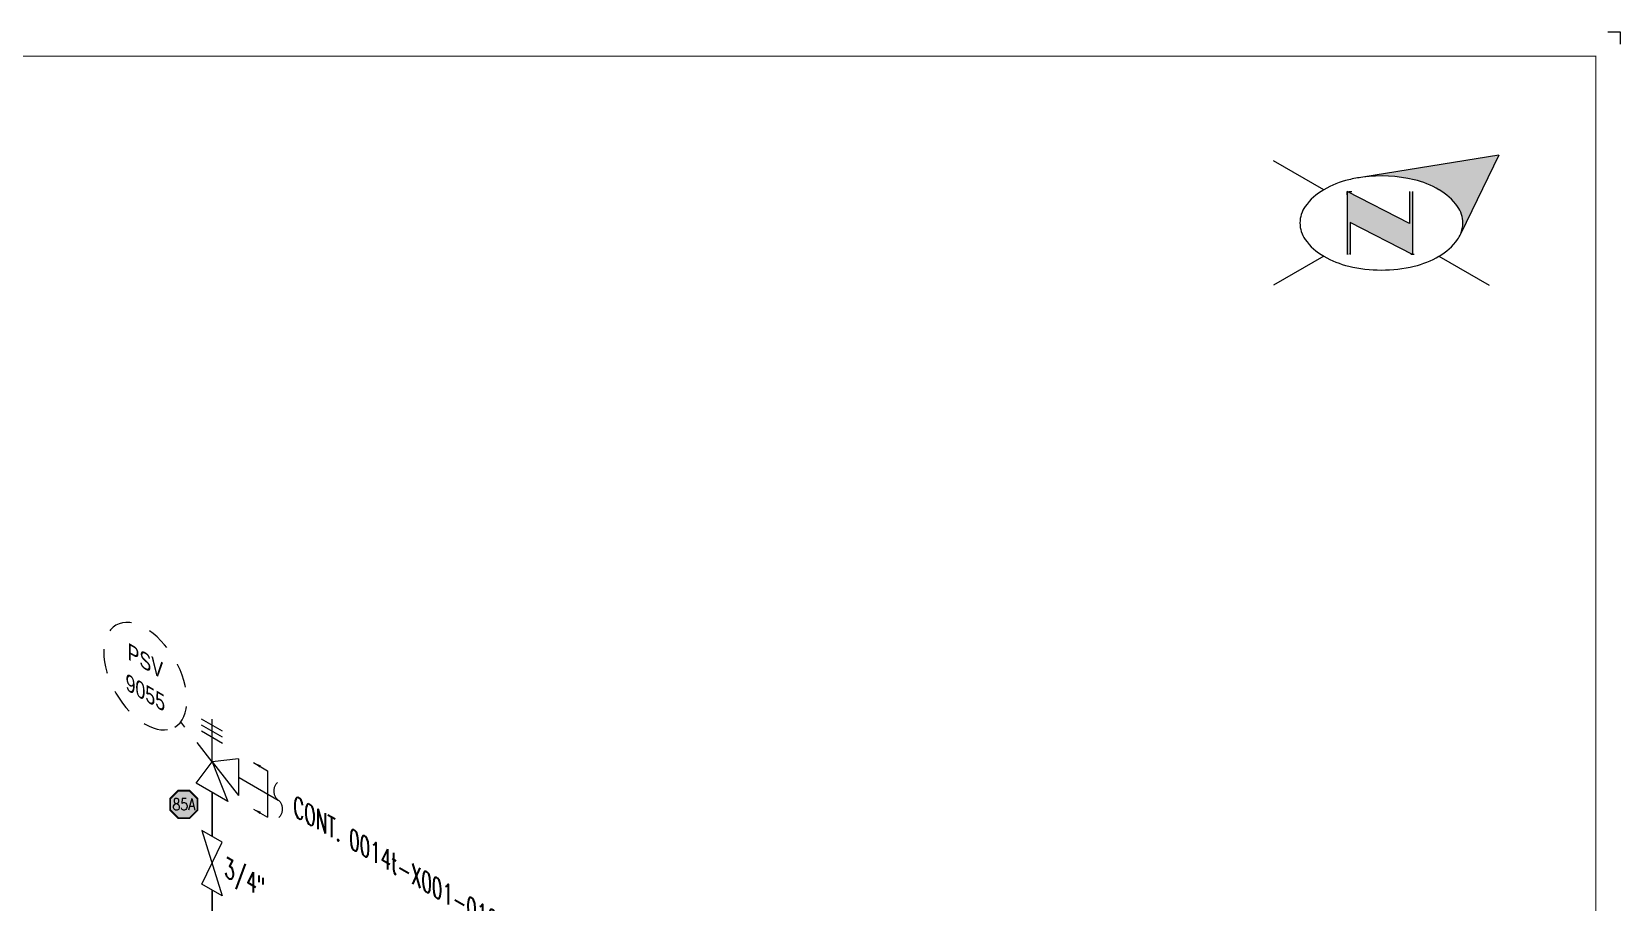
# Model space of a CAD drawing. Header units: inches. Extents: x 0 to 17.2, y 0 to 11.2.
# Drawn here: x 9.13 to 17.25, y 6.81 to 11.25 of the extents above; entities that cross this region are included whole.
import ezdxf
from ezdxf.enums import TextEntityAlignment as Align

# ---------------------------------------------------------------- set-up
doc = ezdxf.new("R2010")
doc.units = ezdxf.units.IN
doc.header["$MEASUREMENT"] = 0
doc.linetypes.add('HIDDEN2', pattern=[0.1875, 0.125, -0.0625])
for name, color, linetype in [('BORDER', 3, 'Continuous'), ('Continuation', 7, 'Continuous'), ('DL', 20, 'Continuous'), ('FITTINGS', 4, 'Continuous'), ('PART_PCML', 7, 'Continuous'), ('PIPE-ANNO', 150, 'HIDDEN2'), ('TEXT', 7, 'Continuous'), ('UNAS.PIPE', 251, 'Continuous')]:
    doc.layers.add(name, color=color, linetype=linetype)
doc.layers.add('PIPE', color=7, linetype='Continuous', lineweight=30)
doc.styles.add('PART_Standard', font='romans', dxfattribs={"width": 0.8, "height": 0.09})
doc.styles.add('Richmond', font='arial.ttf')
doc.styles.add('SIMPLEX', font='ROMANS')
doc.styles.get("Standard").update_dxf_attribs({"font": 'arial.ttf'})
doc.dimstyles.new('Richmond', dxfattribs={"dimtxt": 0.18, "dimasz": 0.18, "dimexe": 0.18, "dimexo": 0.0625, "dimgap": 0.09, "dimtad": 0, "dimtih": 1, "dimtoh": 1, "dimdec": 4, "dimzin": 0, "dimdsep": 46, "dimtxsty": 'Richmond', "dimcen": 0.09, "dimadec": 0, "dimazin": 0, "dimtfac": 1, "dimtdec": 4, "dimtofl": 0, "dimtmove": 0, "dimatfit": 3, "dimfxl": 1, "dimtolj": 1, "dimtzin": 0, "dimarcsym": 0})

# ---------------------------------------------------------------- blocks, each defined once
blk = doc.blocks.new('north2')
at = {"layer": 'BORDER'}
for points in [[(-0.706, -0.7673, -0.156851), (-0.679, -0.8512, -0.095667), (-0.6893, -0.9048), (-0.4945, -0.5044), (-1.1905, -0.6173, -0.092194), (-0.9281, -0.6306, -0.072341), (-0.8009, -0.6813, -0.106617)], [(-0.9381, -1.0109), (-0.9364, -1.0092), (-0.9364, -0.6907), (-0.9524, -0.6907), (-0.9524, -0.8533), (-1.2701, -0.6907), (-1.2701, -0.7067), (-1.2701, -1.0118), (-1.254, -1.0118), (-1.254, -0.8492)]]:
    blk.add_hatch(color=7, dxfattribs=at).paths.add_polyline_path(points)
at = {"layer": 'BORDER', "color": 7}
for p, q in [((-1.3895, -0.6813), (-1.6462, -0.5331)), ((-0.4945, -0.5044), (-1.1905, -0.6173)), ((-0.4945, -0.5044), (-0.6893, -0.9048)), ((-1.2701, -0.6907), (-1.2701, -1.0118)), ((-0.9524, -0.8533), (-1.2701, -0.6907)), ((-1.2701, -0.7067), (-1.2701, -0.6907)), ((-1.262, -0.6907), (-1.246, -0.6907)), ((-0.9524, -0.6907), (-0.9524, -0.8533)), ((-0.9364, -0.6907), (-0.9364, -1.0118)), ((-0.9364, -1.0118), (-1.254, -0.8492)), ((-1.254, -0.8492), (-1.254, -1.0118)), ((-1.3895, -1.0211), (-1.6462, -1.1694)), ((-1.2603, -1.0109), (-1.262, -1.0092)), ((-0.9283, -1.0118), (-0.9444, -1.0118)), ((-0.8009, -1.0211), (-0.5441, -1.1694))]:
    blk.add_line(p, q, dxfattribs=at)
for centre, radius, start, end in [((-1.1517, -1.0932), 0.4756, 103.44948, 120), ((-1.0952, -1.3294), 0.7185, 97.62035, 103.44948), ((-1.0952, -1.3294), 0.7185, 76.55052, 97.62035), ((-1.0387, -1.0932), 0.4756, 60, 76.55052), ((-1.2376, -0.9443), 0.3037, 120, 144.34287), ((-0.9527, -0.9443), 0.3037, 35.65713, 60), ((-1.3674, -0.8512), 0.144, 144.34287, 180), ((-0.823, -0.8512), 0.144, 360, 35.65713), ((-1.3674, -0.8512), 0.144, 180, 215.65713), ((-0.823, -0.8512), 0.144, 337.57958, 360), ((-1.2376, -0.7582), 0.3037, 215.65713, 240), ((-0.9527, -0.7582), 0.3037, 300, 324.34287), ((-0.823, -0.8512), 0.144, 324.34287, 337.55468), ((-1.1517, -0.6093), 0.4756, 240, 256.55052), ((-1.0387, -0.6093), 0.4756, 283.44948, 300), ((-1.0952, -0.373), 0.7185, 256.55052, 270), ((-1.0952, -0.373), 0.7185, 270, 283.44948)]:
    blk.add_arc(centre, radius, start, end, dxfattribs=at)
blk = doc.blocks.new('A$C6804a2e5')
blk.add_blockref('north2', (0, 0))
blk = doc.blocks.new('A$C860dd1f6')
at = {"layer": 'PIPE'}
blk.add_blockref('A$C6804a2e5', (0, 0), dxfattribs=at)
blk = doc.blocks.new('Border')
at = {"layer": 'BORDER', "const_width": 0.005}
blk.add_lwpolyline([(0.25, 0.25), (17.25, 0.25), (17.25, 11.25), (0.25, 11.25)], close=True, dxfattribs=at)
blk = doc.blocks.new('*U94')
blk.add_wipeout([(-0.0515, -0.1067), (0.0515, -0.1661), (0, 0), (0.0515, 0.1067), (-0.0515, 0.1661), (0, 0)]).dxf.layer = 'FITTINGS'
at = {"layer": 'FITTINGS'}
blk.add_lwpolyline([(-0.0515, -0.1067), (0.0515, 0.1067), (-0.0515, 0.1661), (0.0515, -0.1661)], close=True, dxfattribs=at)
blk = doc.blocks.new('3_VALVE_THREAD_PSV_330')
at = {"color": 0, "linetype": 'ByBlock', "lineweight": -2}
for p, q in [((0.0538, 0.1564), (-0.0538, 0.2186)), ((0.0538, 0.1252), (-0.0538, 0.1873)), ((0.0538, 0.0939), (-0.0538, 0.1561))]:
    blk.add_line(p, q, dxfattribs=at)
blk.add_wipeout([(0.1353, 0.0156), (0, 0), (-0.0812, -0.1094), (0.0812, -0.2031), (0, 0), (0.1353, -0.1719)], dxfattribs=at)
for p, q in [((0, 0), (0, 0.2187)), ((0.1353, 0.0156), (0, 0)), ((0.1353, 0.0156), (0.1353, -0.1719)), ((-0.0812, -0.1094), (0, 0)), ((0, 0), (0.1353, -0.1719)), ((0, 0), (0.0812, -0.2031)), ((0.0812, -0.2031), (-0.0812, -0.1094))]:
    blk.add_line(p, q, dxfattribs=at)
blk = doc.blocks.new('1_Text_330')
at = {"layer": 'TEXT', "style": 'PART_Standard', "oblique": 330, "width": 0.8}
blk.add_attdef('3/4"', (0, 0), '', height=0.09, rotation=330, dxfattribs=at)
blk = doc.blocks.new('1_ID-BUBBLE_INSTRUMENT_330')
at = {"color": 0, "linetype": 'ByBlock', "lineweight": -2, "extrusion": (0, 0, -1)}
blk.add_ellipse((0, 0), major_axis=(0.1502, -0.2601), ratio=0.57735, dxfattribs=at)
at = {"color": 0, "linetype": 'ByBlock', "lineweight": -2, "oblique": 330}
for tag, p in [('INST.TYPE', (0.0187, 0.067)), ('NUM', (0.0187, -0.0943))]:
    blk.add_attdef(tag, text='', height=0.075, rotation=330, dxfattribs=at).set_placement(p, align=Align.MIDDLE_CENTER)
blk = doc.blocks.new('1_BREAK-PIPE_PIPE_00')
at = {"color": 0, "linetype": 'ByBlock', "lineweight": -2}
for centre, major_axis in [((-0.03, 0.092), (0, -0.101)), ((0.03, -0.092), (0, 0.101))]:
    blk.add_ellipse(centre, major_axis=major_axis, ratio=0.711978, start_param=0.427466, end_param=3.141593, dxfattribs=at)
blk = doc.blocks.new('1_Tilde_00')
at = {"layer": 'PIPE-ANNO', "xscale": -0.5000000000000001, "yscale": 0.5, "zscale": 0.5}
blk.add_blockref('1_BREAK-PIPE_PIPE_00', (0, 0), dxfattribs=at)
blk = doc.blocks.new('1_Cont_330')
at = {"layer": 'Continuation', "style": 'PART_Standard', "oblique": 330, "width": 0.8}
blk.add_attdef('CONT.', (0, 0), '', height=0.09, rotation=330, dxfattribs=at)
blk = doc.blocks.new('PART_PCML')
blk.add_hatch(color=0).paths.add_polyline_path([(-0.0699, -0.029), (-0.029, -0.0699), (0.029, -0.0699), (0.0699, -0.029), (0.0699, 0.029), (0.029, 0.0699), (-0.029, 0.0699), (-0.0699, 0.029)])
at = {"color": 7, "const_width": 0.009}
blk.add_lwpolyline([(-0.0699, 0.029), (-0.029, 0.0699), (0.029, 0.0699), (0.0699, 0.029), (0.0699, -0.029), (0.029, -0.0699), (-0.029, -0.0699), (-0.0699, -0.029), (-0.0699, 0.029), (-0.029, 0.0699)], dxfattribs=at)
at = {"color": 18, "true_color": 0x000000}
blk.add_lwpolyline([(-0.029, 0.0699), (-0.0699, 0.029), (-0.0699, -0.029), (-0.029, -0.0699), (0.029, -0.0699), (0.0699, -0.029), (0.0699, 0.029), (0.029, 0.0699)], close=True, dxfattribs=at)
at = {"color": 7, "true_color": 0xffffff, "style": 'SIMPLEX', "width": 0.8, "flags": 1}
for tag, p in [('CIRCUIT', (-0.0939, 0.0889)), ('DM', (-0.0527, -0.1332)), ('TYPE', (-0.0749, -0.2043))]:
    blk.add_attdef(tag, p, '', height=0.0586, dxfattribs=at)
at = {"color": 7, "true_color": 0xffffff, "style": 'SIMPLEX', "width": 0.8}
blk.add_attdef('DMDISP', text='', height=0.0586, dxfattribs=at).set_placement((0, 0), align=Align.MIDDLE_CENTER)
blk = doc.blocks.new('*U92')
at = {"color": 20, "linetype": 'ByBlock', "ltscale": 0.7}
blk.add_line((-0.0541, 0.1498), (-0.0541, -0.0873), dxfattribs=at)
for points in [[(-0.1257, 0.191), (-0.0541, 0.1498)], [(-0.1257, -0.0459), (-0.0541, -0.0873)]]:
    blk.add_leader(points, dimstyle='Richmond', override={"dimasz": 0.04, "dimgap": 0.09, "dimtad": 0}, dxfattribs=at)

msp = doc.modelspace()

# ---------------------------------------------------------------- linework, layer by layer
for p, q in [((17.1875, 11.25), (17.25, 11.25)), ((17.25, 11.25), (17.25, 11.1875))]:
    msp.add_line(p, q)
at = {"layer": 'PIPE'}
msp.add_line((10.0558, 6.0224), (10.0558, 7.5224), dxfattribs=at)
at = {"layer": 'UNAS.PIPE'}
msp.add_line((10.0558, 7.5224), (10.3935, 7.3275), dxfattribs=at)

# ---------------------------------------------------------------- block references
msp.add_blockref('1_Tilde_00', (10.3935, 7.3275))
at = {"layer": 'BORDER'}
for name, p in [('Border', (-0.125, -0.125)), ('A$C860dd1f6', (17.125, 11.125))]:
    msp.add_blockref(name, p, dxfattribs=at)
at = {"layer": 'Continuation'}
msp.add_blockref('1_Cont_330', (10.4704, 7.2504), dxfattribs=at).add_auto_attribs({'CONT.': 'CONT. 0014t-X001-010-39'})
at = {"layer": 'DL'}
msp.add_blockref('*U92', (10.3935, 7.3275), dxfattribs=at)

# ---------------------------------------------------------------- next in the draw order: block references
at = {"layer": 'FITTINGS'}
for name, p in [('3_VALVE_THREAD_PSV_330', (10.0558, 7.5224)), ('*U94', (10.0558, 7.0051))]:
    msp.add_blockref(name, p, dxfattribs=at)

# ---------------------------------------------------------------- next in the draw order: linework, layer by layer
at = {"layer": 'PIPE-ANNO'}
msp.add_line((10.0558, 7.5224), (9.8962, 7.7272), dxfattribs=at)

# ---------------------------------------------------------------- next in the draw order: block references
at = {"layer": 'PART_PCML', "color": 13}
msp.add_blockref('PART_PCML', (9.9118, 7.3053), dxfattribs=at).add_auto_attribs({'DMDISP': '85A'})
at = {"layer": 'PIPE-ANNO'}
msp.add_blockref('1_ID-BUBBLE_INSTRUMENT_330', (9.7149, 7.9597), dxfattribs=at).add_auto_attribs({'INST.TYPE': 'PSV', 'NUM': '9055'})
at = {"layer": 'TEXT'}
msp.add_blockref('1_Text_330', (10.1181, 6.9403), dxfattribs=at).add_auto_attribs({'3/4"': '3/4"'})

doc.saveas('drawing.dxf')
